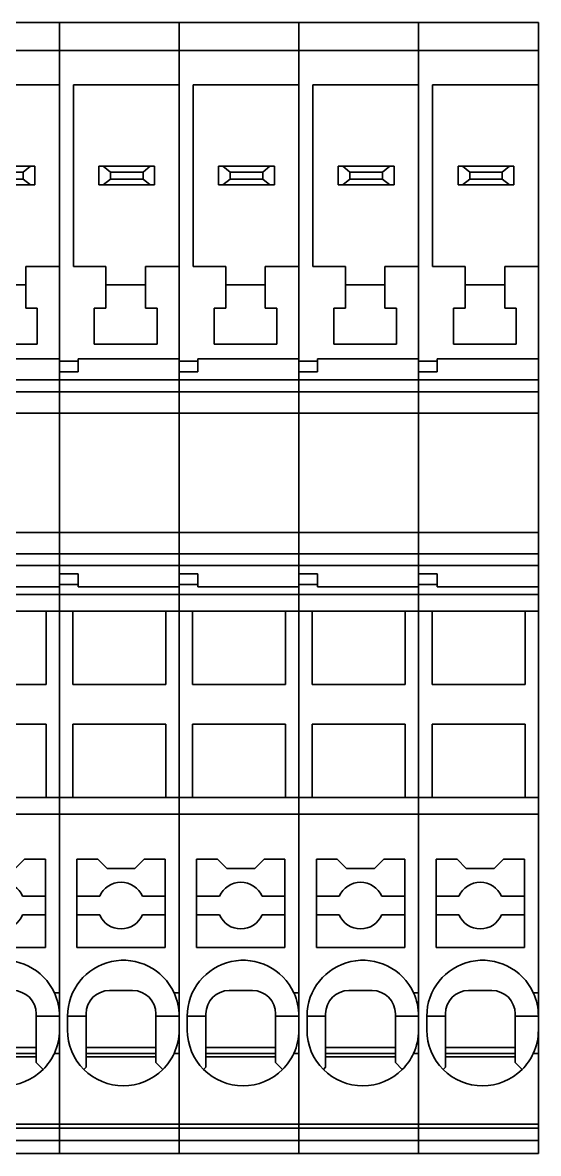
# Model space of a CAD drawing. Header units: millimetres. Extents: x 7 to 587, y 2 to 418.
# Drawn here: x 145.97 to 168.15, y 221 to 269.6 of the extents above; entities that cross this region are included whole.
import ezdxf

# ---------------------------------------------------------------- set-up
doc = ezdxf.new("R2010")
doc.units = ezdxf.units.MM
doc.layers.add('GR1_01', color=7, linetype='Continuous')

# ---------------------------------------------------------------- blocks, each defined once
blk = doc.blocks.new('BLKF096')
at = {"layer": 'GR1_01', "color": 3, "linetype": 'Continuous', "lineweight": 35}
for p, q in [((142.4, 268.4), (142.4, 269.6)), ((147.55, 269.6), (142.4, 269.6)), ((147.55, 269.6), (147.55, 268.4)), ((147.55, 268.4), (142.4, 268.4)), ((142.4, 255.049), (142.4, 268.4)), ((147.55, 268.4), (147.55, 266.925)), ((143, 266.925), (147.55, 266.925)), ((143, 259.125), (143, 266.925)), ((147.55, 259.125), (147.55, 266.925)), ((144.284, 263.425), (144.095, 263.425)), ((144.095, 263.425), (144.095, 262.625)), ((144.595, 263.175), (144.284, 263.425)), ((146.306, 263.425), (144.284, 263.425)), ((146.306, 263.425), (145.995, 263.175)), ((146.495, 263.425), (146.306, 263.425)), ((146.495, 262.625), (146.495, 263.425)), ((145.995, 263.175), (144.595, 263.175)), ((144.595, 263.175), (144.595, 262.875)), ((145.995, 262.875), (145.995, 263.175)), ((144.095, 262.625), (144.284, 262.625)), ((144.284, 262.625), (144.595, 262.875)), ((144.284, 262.625), (146.306, 262.625)), ((144.595, 262.875), (145.995, 262.875)), ((145.995, 262.875), (146.306, 262.625)), ((146.306, 262.625), (146.495, 262.625)), ((144.4, 259.125), (143, 259.125)), ((144.4, 258.325), (144.4, 259.125)), ((146.1, 259.125), (146.1, 258.325)), ((147.55, 259.125), (146.1, 259.125)), ((147.55, 259.125), (147.55, 255.15)), ((144.4, 257.325), (144.4, 258.325)), ((144.4, 258.325), (146.1, 258.325)), ((146.1, 258.325), (146.1, 257.325)), ((143.9, 257.325), (144.4, 257.325)), ((143.9, 255.775), (143.9, 257.325)), ((146.1, 257.325), (146.6, 257.325)), ((146.6, 257.325), (146.6, 255.775)), ((146.6, 255.775), (143.9, 255.775)), ((143.2, 255.049), (142.4, 255.049)), ((142.4, 254.593), (142.4, 255.049)), ((147.55, 255.15), (143.2, 255.15)), ((143.2, 255.049), (143.2, 255.15)), ((143.2, 255.049), (143.2, 254.593)), ((147.55, 255.15), (147.55, 254.24)), ((143.2, 254.593), (142.4, 254.593)), ((142.4, 254.24), (142.4, 254.593)), ((142.4, 253.728), (142.4, 254.24)), ((142.4, 254.24), (147.55, 254.24)), ((147.55, 253.728), (147.55, 254.24)), ((147.55, 253.728), (142.4, 253.728)), ((142.4, 253.728), (142.4, 252.816)), ((147.55, 253.728), (147.55, 252.816)), ((142.4, 252.816), (147.55, 252.816)), ((142.4, 247.684), (142.4, 252.816)), ((147.55, 252.816), (147.55, 247.684)), ((142.4, 247.684), (147.55, 247.684)), ((142.4, 247.684), (142.4, 246.772)), ((147.55, 246.772), (147.55, 247.684)), ((147.55, 246.772), (142.4, 246.772)), ((142.4, 246.772), (142.4, 246.26)), ((147.55, 246.772), (147.55, 246.26)), ((142.4, 246.26), (147.55, 246.26)), ((142.4, 245.907), (142.4, 246.26)), ((147.55, 245.35), (147.55, 246.26)), ((143.2, 245.907), (142.4, 245.907)), ((142.4, 245.451), (142.4, 245.907)), ((143.2, 245.451), (142.4, 245.451)), ((142.4, 245.018), (142.4, 245.451)), ((143.2, 245.907), (143.2, 245.451)), ((143.2, 245.451), (143.2, 245.35)), ((142.4, 245.018), (147.55, 245.018)), ((142.4, 245.018), (142.4, 244.3)), ((147.55, 245.35), (143.2, 245.35)), ((147.55, 245.018), (147.55, 245.35)), ((147.55, 244.3), (147.55, 245.018)), ((142.4, 244.3), (142.4, 236.3)), ((142.4, 244.3), (142.975, 244.3)), ((142.975, 241.15), (142.975, 244.3)), ((142.975, 244.3), (146.975, 244.3)), ((146.975, 244.3), (146.975, 241.15)), ((146.975, 244.3), (147.55, 244.3)), ((147.55, 236.3), (147.55, 244.3)), ((146.975, 241.15), (142.975, 241.15)), ((142.975, 239.45), (146.975, 239.45)), ((142.975, 236.3), (142.975, 239.45)), ((146.975, 239.45), (146.975, 236.3)), ((142.4, 236.3), (142.4, 235.582)), ((142.975, 236.3), (142.4, 236.3)), ((146.975, 236.3), (142.975, 236.3)), ((147.55, 236.3), (146.975, 236.3)), ((147.55, 235.582), (147.55, 236.3)), ((147.55, 235.582), (142.4, 235.582)), ((142.4, 235.582), (142.4, 222.256)), ((147.55, 235.582), (147.55, 227.9)), ((143.15, 233.65), (144.05, 233.65)), ((143.15, 232.05), (143.15, 233.65)), ((144.05, 233.65), (144.45, 233.25)), ((145.65, 233.25), (146.05, 233.65)), ((146.05, 233.65), (146.95, 233.65)), ((146.95, 233.65), (146.95, 232.05)), ((144.45, 233.25), (145.65, 233.25)), ((143.15, 231.25), (143.15, 232.05)), ((143.15, 232.05), (144.133, 232.05)), ((145.967, 232.05), (146.95, 232.05)), ((146.95, 232.05), (146.95, 231.25)), ((143.15, 229.85), (143.15, 231.25)), ((144.133, 231.25), (143.15, 231.25)), ((146.95, 231.25), (145.967, 231.25)), ((146.95, 231.25), (146.95, 229.85)), ((146.95, 229.85), (143.15, 229.85)), ((147.55, 227.9), (147.332, 227.9)), ((147.55, 227.9), (147.55, 226.9)), ((143.55, 227), (143.55, 226.9)), ((146.55, 227), (146.55, 226.9)), ((142.75, 226.9), (142.75, 226.3)), ((143.55, 226.9), (142.75, 226.9)), ((143.55, 225.55), (143.55, 226.9)), ((146.55, 226.9), (147.55, 226.9)), ((146.55, 225.55), (146.55, 226.9)), ((147.55, 226.9), (147.55, 226.3)), ((147.55, 225.3), (147.55, 226.3)), ((143.55, 225.3), (143.55, 225.55)), ((143.55, 225.55), (146.55, 225.55)), ((146.55, 225.3), (146.55, 225.55)), ((143.55, 225.15), (143.55, 225.3)), ((143.55, 225.3), (146.55, 225.3)), ((143.55, 225.15), (146.55, 225.15)), ((143.55, 224.7), (143.55, 225.15)), ((146.55, 225.15), (146.55, 225.3)), ((146.55, 224.9), (146.55, 225.15)), ((147.332, 225.3), (147.55, 225.3)), ((147.55, 222.256), (147.55, 225.3)), ((143.453, 224.603), (143.55, 224.7)), ((146.55, 224.9), (146.847, 224.603)), ((147.55, 222.256), (142.4, 222.256)), ((142.4, 222.256), (142.4, 222.087)), ((147.55, 222.256), (147.55, 222.087)), ((147.55, 222.087), (142.4, 222.087)), ((142.4, 222.087), (142.4, 221.548)), ((147.55, 222.087), (147.55, 221.548)), ((147.55, 221.548), (142.4, 221.548)), ((142.4, 221.548), (142.4, 221)), ((147.55, 221), (147.55, 221.548)), ((147.55, 221), (142.4, 221))]:
    blk.add_line(p, q, dxfattribs=at)
for centre, radius, start, end in [((145.05, 231.65), 1, 23.5782, 156.4218), ((145.05, 231.65), 1, 203.5782, 336.4218), ((145.15, 226.9), 2.4, 24.6243, 180), ((144.55, 227), 1, 90, 180), ((145.55, 227), 1, 0, 90), ((145.15, 226.9), 2.4, 0, 24.6243), ((145.15, 226.3), 2.4, 180, 225), ((145.15, 226.3), 2.4, 335.3757, 0), ((145.15, 226.3), 2.4, 315, 335.3757), ((145.15, 226.3), 2.4, 225, 315)]:
    blk.add_arc(centre, radius, start, end, dxfattribs=at)
blk.add_open_spline([(144.55, 228), (144.589, 228), (144.664, 228), (144.779, 228), (144.899, 228), (145.029, 228), (145.163, 228), (145.297, 228), (145.426, 228), (145.509, 228), (145.55, 228)], degree=3, knots=[0, 0, 0, 0, 0.118021, 0.223255, 0.346586, 0.477449, 0.613456, 0.74891, 0.878338, 1, 1, 1, 1], dxfattribs=at)
blk = doc.blocks.new('BLKF097')
at = {"layer": 'GR1_01', "color": 3, "linetype": 'Continuous', "lineweight": 35}
for p, q in [((147.55, 268.4), (147.55, 269.6)), ((152.7, 269.6), (147.55, 269.6)), ((152.7, 269.6), (152.7, 268.4)), ((152.7, 268.4), (147.55, 268.4)), ((147.55, 255.049), (147.55, 268.4)), ((152.7, 268.4), (152.7, 266.925)), ((148.15, 266.925), (152.7, 266.925)), ((148.15, 259.125), (148.15, 266.925)), ((152.7, 259.125), (152.7, 266.925)), ((149.434, 263.425), (149.245, 263.425)), ((149.245, 263.425), (149.245, 262.625)), ((149.745, 263.175), (149.434, 263.425)), ((151.456, 263.425), (149.434, 263.425)), ((151.456, 263.425), (151.145, 263.175)), ((151.645, 263.425), (151.456, 263.425)), ((151.645, 262.625), (151.645, 263.425)), ((151.145, 263.175), (149.745, 263.175)), ((149.745, 263.175), (149.745, 262.875)), ((151.145, 262.875), (151.145, 263.175)), ((149.245, 262.625), (149.434, 262.625)), ((149.434, 262.625), (149.745, 262.875)), ((149.434, 262.625), (151.456, 262.625)), ((149.745, 262.875), (151.145, 262.875)), ((151.145, 262.875), (151.456, 262.625)), ((151.456, 262.625), (151.645, 262.625)), ((149.55, 259.125), (148.15, 259.125)), ((149.55, 258.325), (149.55, 259.125)), ((151.25, 259.125), (151.25, 258.325)), ((152.7, 259.125), (151.25, 259.125)), ((152.7, 259.125), (152.7, 255.15)), ((149.55, 257.325), (149.55, 258.325)), ((149.55, 258.325), (151.25, 258.325)), ((151.25, 258.325), (151.25, 257.325)), ((149.05, 257.325), (149.55, 257.325)), ((149.05, 255.775), (149.05, 257.325)), ((151.25, 257.325), (151.75, 257.325)), ((151.75, 257.325), (151.75, 255.775)), ((151.75, 255.775), (149.05, 255.775)), ((148.35, 255.049), (147.55, 255.049)), ((147.55, 254.593), (147.55, 255.049)), ((152.7, 255.15), (148.35, 255.15)), ((148.35, 255.049), (148.35, 255.15)), ((148.35, 255.049), (148.35, 254.593)), ((152.7, 255.15), (152.7, 254.24)), ((148.35, 254.593), (147.55, 254.593)), ((147.55, 254.24), (147.55, 254.593)), ((147.55, 253.728), (147.55, 254.24)), ((147.55, 254.24), (152.7, 254.24)), ((152.7, 253.728), (152.7, 254.24)), ((152.7, 253.728), (147.55, 253.728)), ((147.55, 253.728), (147.55, 252.816)), ((152.7, 253.728), (152.7, 252.816)), ((147.55, 252.816), (152.7, 252.816)), ((147.55, 247.684), (147.55, 252.816)), ((152.7, 252.816), (152.7, 247.684)), ((147.55, 247.684), (152.7, 247.684)), ((147.55, 247.684), (147.55, 246.772)), ((152.7, 246.772), (152.7, 247.684)), ((152.7, 246.772), (147.55, 246.772)), ((147.55, 246.772), (147.55, 246.26)), ((152.7, 246.772), (152.7, 246.26)), ((147.55, 246.26), (152.7, 246.26)), ((147.55, 245.907), (147.55, 246.26)), ((152.7, 245.35), (152.7, 246.26)), ((148.35, 245.907), (147.55, 245.907)), ((147.55, 245.451), (147.55, 245.907)), ((148.35, 245.451), (147.55, 245.451)), ((147.55, 245.018), (147.55, 245.451)), ((148.35, 245.907), (148.35, 245.451)), ((148.35, 245.451), (148.35, 245.35)), ((147.55, 245.018), (152.7, 245.018)), ((147.55, 245.018), (147.55, 244.3)), ((152.7, 245.35), (148.35, 245.35)), ((152.7, 245.018), (152.7, 245.35)), ((152.7, 244.3), (152.7, 245.018)), ((147.55, 244.3), (147.55, 236.3)), ((147.55, 244.3), (148.125, 244.3)), ((148.125, 241.15), (148.125, 244.3)), ((148.125, 244.3), (152.125, 244.3)), ((152.125, 244.3), (152.125, 241.15)), ((152.125, 244.3), (152.7, 244.3)), ((152.7, 236.3), (152.7, 244.3)), ((152.125, 241.15), (148.125, 241.15)), ((148.125, 239.45), (152.125, 239.45)), ((148.125, 236.3), (148.125, 239.45)), ((152.125, 239.45), (152.125, 236.3)), ((147.55, 236.3), (147.55, 235.582)), ((148.125, 236.3), (147.55, 236.3)), ((152.125, 236.3), (148.125, 236.3)), ((152.7, 236.3), (152.125, 236.3)), ((152.7, 235.582), (152.7, 236.3)), ((152.7, 235.582), (147.55, 235.582)), ((147.55, 235.582), (147.55, 222.256)), ((152.7, 235.582), (152.7, 227.9)), ((148.3, 233.65), (149.2, 233.65)), ((148.3, 232.05), (148.3, 233.65)), ((149.2, 233.65), (149.6, 233.25)), ((150.8, 233.25), (151.2, 233.65)), ((151.2, 233.65), (152.1, 233.65)), ((152.1, 233.65), (152.1, 232.05)), ((149.6, 233.25), (150.8, 233.25)), ((148.3, 231.25), (148.3, 232.05)), ((148.3, 232.05), (149.283, 232.05)), ((151.117, 232.05), (152.1, 232.05)), ((152.1, 232.05), (152.1, 231.25)), ((148.3, 229.85), (148.3, 231.25)), ((149.283, 231.25), (148.3, 231.25)), ((152.1, 231.25), (151.117, 231.25)), ((152.1, 231.25), (152.1, 229.85)), ((152.1, 229.85), (148.3, 229.85)), ((152.7, 227.9), (152.482, 227.9)), ((152.7, 227.9), (152.7, 226.9)), ((148.7, 227), (148.7, 226.9)), ((151.7, 227), (151.7, 226.9)), ((147.9, 226.9), (147.9, 226.3)), ((148.7, 226.9), (147.9, 226.9)), ((148.7, 225.55), (148.7, 226.9)), ((151.7, 226.9), (152.7, 226.9)), ((151.7, 225.55), (151.7, 226.9)), ((152.7, 226.9), (152.7, 226.3)), ((152.7, 225.3), (152.7, 226.3)), ((148.7, 225.3), (148.7, 225.55)), ((148.7, 225.55), (151.7, 225.55)), ((151.7, 225.3), (151.7, 225.55)), ((148.7, 225.15), (148.7, 225.3)), ((148.7, 225.3), (151.7, 225.3)), ((148.7, 225.15), (151.7, 225.15)), ((148.7, 224.7), (148.7, 225.15)), ((151.7, 225.15), (151.7, 225.3)), ((151.7, 224.9), (151.7, 225.15)), ((152.482, 225.3), (152.7, 225.3)), ((152.7, 222.256), (152.7, 225.3)), ((148.603, 224.603), (148.7, 224.7)), ((151.7, 224.9), (151.997, 224.603)), ((152.7, 222.256), (147.55, 222.256)), ((147.55, 222.256), (147.55, 222.087)), ((152.7, 222.256), (152.7, 222.087)), ((152.7, 222.087), (147.55, 222.087)), ((147.55, 222.087), (147.55, 221.548)), ((152.7, 222.087), (152.7, 221.548)), ((152.7, 221.548), (147.55, 221.548)), ((147.55, 221.548), (147.55, 221)), ((152.7, 221), (152.7, 221.548)), ((152.7, 221), (147.55, 221))]:
    blk.add_line(p, q, dxfattribs=at)
for centre, radius, start, end in [((150.2, 231.65), 1, 23.5782, 156.4218), ((150.2, 231.65), 1, 203.5782, 336.4218), ((150.3, 226.9), 2.4, 24.6243, 180), ((149.7, 227), 1, 90, 180), ((150.7, 227), 1, 0, 90), ((150.3, 226.9), 2.4, 0, 24.6243), ((150.3, 226.3), 2.4, 180, 225), ((150.3, 226.3), 2.4, 335.3757, 0), ((150.3, 226.3), 2.4, 315, 335.3757), ((150.3, 226.3), 2.4, 225, 315)]:
    blk.add_arc(centre, radius, start, end, dxfattribs=at)
blk.add_open_spline([(149.7, 228), (149.739, 228), (149.814, 228), (149.929, 228), (150.049, 228), (150.179, 228), (150.313, 228), (150.447, 228), (150.576, 228), (150.659, 228), (150.7, 228)], degree=3, knots=[0, 0, 0, 0, 0.118021, 0.223255, 0.346586, 0.477449, 0.613456, 0.74891, 0.878338, 1, 1, 1, 1], dxfattribs=at)
blk = doc.blocks.new('BLKF098')
at = {"layer": 'GR1_01', "color": 3, "linetype": 'Continuous', "lineweight": 35}
for p, q in [((152.7, 268.4), (152.7, 269.6)), ((157.85, 269.6), (152.7, 269.6)), ((157.85, 269.6), (157.85, 268.4)), ((157.85, 268.4), (152.7, 268.4)), ((152.7, 255.049), (152.7, 268.4)), ((157.85, 268.4), (157.85, 266.925)), ((153.3, 266.925), (157.85, 266.925)), ((153.3, 259.125), (153.3, 266.925)), ((157.85, 259.125), (157.85, 266.925)), ((154.584, 263.425), (154.395, 263.425)), ((154.395, 263.425), (154.395, 262.625)), ((154.895, 263.175), (154.584, 263.425)), ((156.606, 263.425), (154.584, 263.425)), ((156.606, 263.425), (156.295, 263.175)), ((156.795, 263.425), (156.606, 263.425)), ((156.795, 262.625), (156.795, 263.425)), ((156.295, 263.175), (154.895, 263.175)), ((154.895, 263.175), (154.895, 262.875)), ((156.295, 262.875), (156.295, 263.175)), ((154.395, 262.625), (154.584, 262.625)), ((154.584, 262.625), (154.895, 262.875)), ((154.584, 262.625), (156.606, 262.625)), ((154.895, 262.875), (156.295, 262.875)), ((156.295, 262.875), (156.606, 262.625)), ((156.606, 262.625), (156.795, 262.625)), ((154.7, 259.125), (153.3, 259.125)), ((154.7, 258.325), (154.7, 259.125)), ((156.4, 259.125), (156.4, 258.325)), ((157.85, 259.125), (156.4, 259.125)), ((157.85, 259.125), (157.85, 255.15)), ((154.7, 257.325), (154.7, 258.325)), ((154.7, 258.325), (156.4, 258.325)), ((156.4, 258.325), (156.4, 257.325)), ((154.2, 257.325), (154.7, 257.325)), ((154.2, 255.775), (154.2, 257.325)), ((156.4, 257.325), (156.9, 257.325)), ((156.9, 257.325), (156.9, 255.775)), ((156.9, 255.775), (154.2, 255.775)), ((153.5, 255.049), (152.7, 255.049)), ((152.7, 254.593), (152.7, 255.049)), ((157.85, 255.15), (153.5, 255.15)), ((153.5, 255.049), (153.5, 255.15)), ((153.5, 255.049), (153.5, 254.593)), ((157.85, 255.15), (157.85, 254.24)), ((153.5, 254.593), (152.7, 254.593)), ((152.7, 254.24), (152.7, 254.593)), ((152.7, 253.728), (152.7, 254.24)), ((152.7, 254.24), (157.85, 254.24)), ((157.85, 253.728), (157.85, 254.24)), ((157.85, 253.728), (152.7, 253.728)), ((152.7, 253.728), (152.7, 252.816)), ((157.85, 253.728), (157.85, 252.816)), ((152.7, 252.816), (157.85, 252.816)), ((152.7, 247.684), (152.7, 252.816)), ((157.85, 252.816), (157.85, 247.684)), ((152.7, 247.684), (157.85, 247.684)), ((152.7, 247.684), (152.7, 246.772)), ((157.85, 246.772), (157.85, 247.684)), ((157.85, 246.772), (152.7, 246.772)), ((152.7, 246.772), (152.7, 246.26)), ((157.85, 246.772), (157.85, 246.26)), ((152.7, 246.26), (157.85, 246.26)), ((152.7, 245.907), (152.7, 246.26)), ((157.85, 245.35), (157.85, 246.26)), ((153.5, 245.907), (152.7, 245.907)), ((152.7, 245.451), (152.7, 245.907)), ((153.5, 245.451), (152.7, 245.451)), ((152.7, 245.018), (152.7, 245.451)), ((153.5, 245.907), (153.5, 245.451)), ((153.5, 245.451), (153.5, 245.35)), ((152.7, 245.018), (157.85, 245.018)), ((152.7, 245.018), (152.7, 244.3)), ((157.85, 245.35), (153.5, 245.35)), ((157.85, 245.018), (157.85, 245.35)), ((157.85, 244.3), (157.85, 245.018)), ((152.7, 244.3), (152.7, 236.3)), ((152.7, 244.3), (153.275, 244.3)), ((153.275, 241.15), (153.275, 244.3)), ((153.275, 244.3), (157.275, 244.3)), ((157.275, 244.3), (157.275, 241.15)), ((157.275, 244.3), (157.85, 244.3)), ((157.85, 236.3), (157.85, 244.3)), ((157.275, 241.15), (153.275, 241.15)), ((153.275, 239.45), (157.275, 239.45)), ((153.275, 236.3), (153.275, 239.45)), ((157.275, 239.45), (157.275, 236.3)), ((152.7, 236.3), (152.7, 235.582)), ((153.275, 236.3), (152.7, 236.3)), ((157.275, 236.3), (153.275, 236.3)), ((157.85, 236.3), (157.275, 236.3)), ((157.85, 235.582), (157.85, 236.3)), ((157.85, 235.582), (152.7, 235.582)), ((152.7, 235.582), (152.7, 222.256)), ((157.85, 235.582), (157.85, 227.9)), ((153.45, 233.65), (154.35, 233.65)), ((153.45, 232.05), (153.45, 233.65)), ((154.35, 233.65), (154.75, 233.25)), ((155.95, 233.25), (156.35, 233.65)), ((156.35, 233.65), (157.25, 233.65)), ((157.25, 233.65), (157.25, 232.05)), ((154.75, 233.25), (155.95, 233.25)), ((153.45, 231.25), (153.45, 232.05)), ((153.45, 232.05), (154.433, 232.05)), ((156.267, 232.05), (157.25, 232.05)), ((157.25, 232.05), (157.25, 231.25)), ((153.45, 229.85), (153.45, 231.25)), ((154.433, 231.25), (153.45, 231.25)), ((157.25, 231.25), (156.267, 231.25)), ((157.25, 231.25), (157.25, 229.85)), ((157.25, 229.85), (153.45, 229.85)), ((157.85, 227.9), (157.632, 227.9)), ((157.85, 227.9), (157.85, 226.9)), ((153.85, 227), (153.85, 226.9)), ((156.85, 227), (156.85, 226.9)), ((153.05, 226.9), (153.05, 226.3)), ((153.85, 226.9), (153.05, 226.9)), ((153.85, 225.55), (153.85, 226.9)), ((156.85, 226.9), (157.85, 226.9)), ((156.85, 225.55), (156.85, 226.9)), ((157.85, 226.9), (157.85, 226.3)), ((157.85, 225.3), (157.85, 226.3)), ((153.85, 225.3), (153.85, 225.55)), ((153.85, 225.55), (156.85, 225.55)), ((156.85, 225.3), (156.85, 225.55)), ((153.85, 225.15), (153.85, 225.3)), ((153.85, 225.3), (156.85, 225.3)), ((153.85, 225.15), (156.85, 225.15)), ((153.85, 224.7), (153.85, 225.15)), ((156.85, 225.15), (156.85, 225.3)), ((156.85, 224.9), (156.85, 225.15)), ((157.632, 225.3), (157.85, 225.3)), ((157.85, 222.256), (157.85, 225.3)), ((153.753, 224.603), (153.85, 224.7)), ((156.85, 224.9), (157.147, 224.603)), ((157.85, 222.256), (152.7, 222.256)), ((152.7, 222.256), (152.7, 222.087)), ((157.85, 222.256), (157.85, 222.087)), ((157.85, 222.087), (152.7, 222.087)), ((152.7, 222.087), (152.7, 221.548)), ((157.85, 222.087), (157.85, 221.548)), ((157.85, 221.548), (152.7, 221.548)), ((152.7, 221.548), (152.7, 221)), ((157.85, 221), (157.85, 221.548)), ((157.85, 221), (152.7, 221))]:
    blk.add_line(p, q, dxfattribs=at)
for centre, radius, start, end in [((155.35, 231.65), 1, 23.5782, 156.4218), ((155.35, 231.65), 1, 203.5782, 336.4218), ((155.45, 226.9), 2.4, 24.6243, 180), ((154.85, 227), 1, 90, 180), ((155.85, 227), 1, 0, 90), ((155.45, 226.9), 2.4, 0, 24.6243), ((155.45, 226.3), 2.4, 180, 225), ((155.45, 226.3), 2.4, 335.3757, 0), ((155.45, 226.3), 2.4, 315, 335.3757), ((155.45, 226.3), 2.4, 225, 315)]:
    blk.add_arc(centre, radius, start, end, dxfattribs=at)
blk.add_open_spline([(154.85, 228), (154.889, 228), (154.964, 228), (155.079, 228), (155.199, 228), (155.329, 228), (155.463, 228), (155.597, 228), (155.726, 228), (155.809, 228), (155.85, 228)], degree=3, knots=[0, 0, 0, 0, 0.118021, 0.223255, 0.346586, 0.477449, 0.613456, 0.74891, 0.878338, 1, 1, 1, 1], dxfattribs=at)
blk = doc.blocks.new('BLKF099')
at = {"layer": 'GR1_01', "color": 3, "linetype": 'Continuous', "lineweight": 35}
for p, q in [((157.85, 268.4), (157.85, 269.6)), ((163, 269.6), (157.85, 269.6)), ((163, 269.6), (163, 268.4)), ((163, 268.4), (157.85, 268.4)), ((157.85, 255.049), (157.85, 268.4)), ((163, 268.4), (163, 266.925)), ((158.45, 266.925), (163, 266.925)), ((158.45, 259.125), (158.45, 266.925)), ((163, 259.125), (163, 266.925)), ((159.734, 263.425), (159.545, 263.425)), ((159.545, 263.425), (159.545, 262.625)), ((160.045, 263.175), (159.734, 263.425)), ((161.756, 263.425), (159.734, 263.425)), ((161.756, 263.425), (161.445, 263.175)), ((161.945, 263.425), (161.756, 263.425)), ((161.945, 262.625), (161.945, 263.425)), ((161.445, 263.175), (160.045, 263.175)), ((160.045, 263.175), (160.045, 262.875)), ((161.445, 262.875), (161.445, 263.175)), ((159.545, 262.625), (159.734, 262.625)), ((159.734, 262.625), (160.045, 262.875)), ((159.734, 262.625), (161.756, 262.625)), ((160.045, 262.875), (161.445, 262.875)), ((161.445, 262.875), (161.756, 262.625)), ((161.756, 262.625), (161.945, 262.625)), ((159.85, 259.125), (158.45, 259.125)), ((159.85, 258.325), (159.85, 259.125)), ((161.55, 259.125), (161.55, 258.325)), ((163, 259.125), (161.55, 259.125)), ((163, 259.125), (163, 255.15)), ((159.85, 257.325), (159.85, 258.325)), ((159.85, 258.325), (161.55, 258.325)), ((161.55, 258.325), (161.55, 257.325)), ((159.35, 257.325), (159.85, 257.325)), ((159.35, 255.775), (159.35, 257.325)), ((161.55, 257.325), (162.05, 257.325)), ((162.05, 257.325), (162.05, 255.775)), ((162.05, 255.775), (159.35, 255.775)), ((158.65, 255.049), (157.85, 255.049)), ((157.85, 254.593), (157.85, 255.049)), ((163, 255.15), (158.65, 255.15)), ((158.65, 255.049), (158.65, 255.15)), ((158.65, 255.049), (158.65, 254.593)), ((163, 255.15), (163, 254.24)), ((158.65, 254.593), (157.85, 254.593)), ((157.85, 254.24), (157.85, 254.593)), ((157.85, 253.728), (157.85, 254.24)), ((157.85, 254.24), (163, 254.24)), ((163, 253.728), (163, 254.24)), ((163, 253.728), (157.85, 253.728)), ((157.85, 253.728), (157.85, 252.816)), ((163, 253.728), (163, 252.816)), ((157.85, 252.816), (163, 252.816)), ((157.85, 247.684), (157.85, 252.816)), ((163, 252.816), (163, 247.684)), ((157.85, 247.684), (163, 247.684)), ((157.85, 247.684), (157.85, 246.772)), ((163, 246.772), (163, 247.684)), ((163, 246.772), (157.85, 246.772)), ((157.85, 246.772), (157.85, 246.26)), ((163, 246.772), (163, 246.26)), ((157.85, 246.26), (163, 246.26)), ((157.85, 245.907), (157.85, 246.26)), ((163, 245.35), (163, 246.26)), ((158.65, 245.907), (157.85, 245.907)), ((157.85, 245.451), (157.85, 245.907)), ((158.65, 245.451), (157.85, 245.451)), ((157.85, 245.018), (157.85, 245.451)), ((158.65, 245.907), (158.65, 245.451)), ((158.65, 245.451), (158.65, 245.35)), ((157.85, 245.018), (163, 245.018)), ((157.85, 245.018), (157.85, 244.3)), ((163, 245.35), (158.65, 245.35)), ((163, 245.018), (163, 245.35)), ((163, 244.3), (163, 245.018)), ((157.85, 244.3), (157.85, 236.3)), ((157.85, 244.3), (158.425, 244.3)), ((158.425, 241.15), (158.425, 244.3)), ((158.425, 244.3), (162.425, 244.3)), ((162.425, 244.3), (162.425, 241.15)), ((162.425, 244.3), (163, 244.3)), ((163, 236.3), (163, 244.3)), ((162.425, 241.15), (158.425, 241.15)), ((158.425, 239.45), (162.425, 239.45)), ((158.425, 236.3), (158.425, 239.45)), ((162.425, 239.45), (162.425, 236.3)), ((157.85, 236.3), (157.85, 235.582)), ((158.425, 236.3), (157.85, 236.3)), ((162.425, 236.3), (158.425, 236.3)), ((163, 236.3), (162.425, 236.3)), ((163, 235.582), (163, 236.3)), ((163, 235.582), (157.85, 235.582)), ((157.85, 235.582), (157.85, 222.256)), ((163, 235.582), (163, 227.9)), ((158.6, 233.65), (159.5, 233.65)), ((158.6, 232.05), (158.6, 233.65)), ((159.5, 233.65), (159.9, 233.25)), ((161.1, 233.25), (161.5, 233.65)), ((161.5, 233.65), (162.4, 233.65)), ((162.4, 233.65), (162.4, 232.05)), ((159.9, 233.25), (161.1, 233.25)), ((158.6, 231.25), (158.6, 232.05)), ((158.6, 232.05), (159.583, 232.05)), ((161.417, 232.05), (162.4, 232.05)), ((162.4, 232.05), (162.4, 231.25)), ((158.6, 229.85), (158.6, 231.25)), ((159.583, 231.25), (158.6, 231.25)), ((162.4, 231.25), (161.417, 231.25)), ((162.4, 231.25), (162.4, 229.85)), ((162.4, 229.85), (158.6, 229.85)), ((163, 227.9), (162.782, 227.9)), ((163, 227.9), (163, 226.9)), ((159, 227), (159, 226.9)), ((162, 227), (162, 226.9)), ((158.2, 226.9), (158.2, 226.3)), ((159, 226.9), (158.2, 226.9)), ((159, 225.55), (159, 226.9)), ((162, 226.9), (163, 226.9)), ((162, 225.55), (162, 226.9)), ((163, 226.9), (163, 226.3)), ((163, 225.3), (163, 226.3)), ((159, 225.3), (159, 225.55)), ((159, 225.55), (162, 225.55)), ((162, 225.3), (162, 225.55)), ((159, 225.15), (159, 225.3)), ((159, 225.3), (162, 225.3)), ((159, 225.15), (162, 225.15)), ((159, 224.7), (159, 225.15)), ((162, 225.15), (162, 225.3)), ((162, 224.9), (162, 225.15)), ((162.782, 225.3), (163, 225.3)), ((163, 222.256), (163, 225.3)), ((158.903, 224.603), (159, 224.7)), ((162, 224.9), (162.297, 224.603)), ((163, 222.256), (157.85, 222.256)), ((157.85, 222.256), (157.85, 222.087)), ((163, 222.256), (163, 222.087)), ((163, 222.087), (157.85, 222.087)), ((157.85, 222.087), (157.85, 221.548)), ((163, 222.087), (163, 221.548)), ((163, 221.548), (157.85, 221.548)), ((157.85, 221.548), (157.85, 221)), ((163, 221), (163, 221.548)), ((163, 221), (157.85, 221))]:
    blk.add_line(p, q, dxfattribs=at)
for centre, radius, start, end in [((160.5, 231.65), 1, 23.5782, 156.4218), ((160.5, 231.65), 1, 203.5782, 336.4218), ((160.6, 226.9), 2.4, 24.6243, 180), ((160, 227), 1, 90, 180), ((161, 227), 1, 0, 90), ((160.6, 226.9), 2.4, 0, 24.6243), ((160.6, 226.3), 2.4, 180, 225), ((160.6, 226.3), 2.4, 335.3757, 0), ((160.6, 226.3), 2.4, 315, 335.3757), ((160.6, 226.3), 2.4, 225, 315)]:
    blk.add_arc(centre, radius, start, end, dxfattribs=at)
blk.add_open_spline([(160, 228), (160.039, 228), (160.114, 228), (160.229, 228), (160.349, 228), (160.479, 228), (160.613, 228), (160.747, 228), (160.876, 228), (160.959, 228), (161, 228)], degree=3, knots=[0, 0, 0, 0, 0.118021, 0.223255, 0.346586, 0.477449, 0.613456, 0.74891, 0.878338, 1, 1, 1, 1], dxfattribs=at)
blk = doc.blocks.new('BLKF100')
at = {"layer": 'GR1_01', "color": 3, "linetype": 'Continuous', "lineweight": 35}
for p, q in [((163, 268.4), (163, 269.6)), ((168.15, 269.6), (163, 269.6)), ((168.15, 269.6), (168.15, 268.4)), ((168.15, 268.4), (163, 268.4)), ((163, 255.049), (163, 268.4)), ((168.15, 268.4), (168.15, 266.925)), ((163.6, 266.925), (168.15, 266.925)), ((163.6, 259.125), (163.6, 266.925)), ((168.15, 259.125), (168.15, 266.925)), ((164.884, 263.425), (164.695, 263.425)), ((164.695, 263.425), (164.695, 262.625)), ((165.195, 263.175), (164.884, 263.425)), ((166.906, 263.425), (164.884, 263.425)), ((166.906, 263.425), (166.595, 263.175)), ((167.095, 263.425), (166.906, 263.425)), ((167.095, 262.625), (167.095, 263.425)), ((166.595, 263.175), (165.195, 263.175)), ((165.195, 263.175), (165.195, 262.875)), ((166.595, 262.875), (166.595, 263.175)), ((164.695, 262.625), (164.884, 262.625)), ((164.884, 262.625), (165.195, 262.875)), ((164.884, 262.625), (166.906, 262.625)), ((165.195, 262.875), (166.595, 262.875)), ((166.595, 262.875), (166.906, 262.625)), ((166.906, 262.625), (167.095, 262.625)), ((165, 259.125), (163.6, 259.125)), ((165, 258.325), (165, 259.125)), ((166.7, 259.125), (166.7, 258.325)), ((168.15, 259.125), (166.7, 259.125)), ((168.15, 259.125), (168.15, 255.15)), ((165, 257.325), (165, 258.325)), ((165, 258.325), (166.7, 258.325)), ((166.7, 258.325), (166.7, 257.325)), ((164.5, 257.325), (165, 257.325)), ((164.5, 255.775), (164.5, 257.325)), ((166.7, 257.325), (167.2, 257.325)), ((167.2, 257.325), (167.2, 255.775)), ((167.2, 255.775), (164.5, 255.775)), ((163.8, 255.049), (163, 255.049)), ((163, 254.593), (163, 255.049)), ((168.15, 255.15), (163.8, 255.15)), ((163.8, 255.049), (163.8, 255.15)), ((163.8, 255.049), (163.8, 254.593)), ((168.15, 255.15), (168.15, 254.24)), ((163.8, 254.593), (163, 254.593)), ((163, 254.24), (163, 254.593)), ((163, 253.728), (163, 254.24)), ((163, 254.24), (168.15, 254.24)), ((168.15, 253.728), (168.15, 254.24)), ((168.15, 253.728), (163, 253.728)), ((163, 253.728), (163, 252.816)), ((168.15, 253.728), (168.15, 252.816)), ((163, 252.816), (168.15, 252.816)), ((163, 247.684), (163, 252.816)), ((168.15, 252.816), (168.15, 247.684)), ((163, 247.684), (168.15, 247.684)), ((163, 247.684), (163, 246.772)), ((168.15, 246.772), (168.15, 247.684)), ((168.15, 246.772), (163, 246.772)), ((163, 246.772), (163, 246.26)), ((168.15, 246.772), (168.15, 246.26)), ((163, 246.26), (168.15, 246.26)), ((163, 245.907), (163, 246.26)), ((168.15, 245.35), (168.15, 246.26)), ((163.8, 245.907), (163, 245.907)), ((163, 245.451), (163, 245.907)), ((163.8, 245.451), (163, 245.451)), ((163, 245.018), (163, 245.451)), ((163.8, 245.907), (163.8, 245.451)), ((163.8, 245.451), (163.8, 245.35)), ((163, 245.018), (168.15, 245.018)), ((163, 245.018), (163, 244.3)), ((168.15, 245.35), (163.8, 245.35)), ((168.15, 245.018), (168.15, 245.35)), ((168.15, 244.3), (168.15, 245.018)), ((163, 244.3), (163, 236.3)), ((163, 244.3), (163.575, 244.3)), ((163.575, 241.15), (163.575, 244.3)), ((163.575, 244.3), (167.575, 244.3)), ((167.575, 244.3), (167.575, 241.15)), ((167.575, 244.3), (168.15, 244.3)), ((168.15, 236.3), (168.15, 244.3)), ((167.575, 241.15), (163.575, 241.15)), ((163.575, 239.45), (167.575, 239.45)), ((163.575, 236.3), (163.575, 239.45)), ((167.575, 239.45), (167.575, 236.3)), ((163, 236.3), (163, 235.582)), ((163.575, 236.3), (163, 236.3)), ((167.575, 236.3), (163.575, 236.3)), ((168.15, 236.3), (167.575, 236.3)), ((168.15, 235.582), (168.15, 236.3)), ((168.15, 235.582), (163, 235.582)), ((163, 235.582), (163, 222.256)), ((168.15, 235.582), (168.15, 227.9)), ((163.75, 233.65), (164.65, 233.65)), ((163.75, 232.05), (163.75, 233.65)), ((164.65, 233.65), (165.05, 233.25)), ((166.25, 233.25), (166.65, 233.65)), ((166.65, 233.65), (167.55, 233.65)), ((167.55, 233.65), (167.55, 232.05)), ((165.05, 233.25), (166.25, 233.25)), ((163.75, 231.25), (163.75, 232.05)), ((163.75, 232.05), (164.733, 232.05)), ((166.567, 232.05), (167.55, 232.05)), ((167.55, 232.05), (167.55, 231.25)), ((163.75, 229.85), (163.75, 231.25)), ((164.733, 231.25), (163.75, 231.25)), ((167.55, 231.25), (166.567, 231.25)), ((167.55, 231.25), (167.55, 229.85)), ((167.55, 229.85), (163.75, 229.85)), ((168.15, 227.9), (167.932, 227.9)), ((168.15, 227.9), (168.15, 226.9)), ((164.15, 227), (164.15, 226.9)), ((167.15, 227), (167.15, 226.9)), ((163.35, 226.9), (163.35, 226.3)), ((164.15, 226.9), (163.35, 226.9)), ((164.15, 225.55), (164.15, 226.9)), ((167.15, 226.9), (168.15, 226.9)), ((167.15, 225.55), (167.15, 226.9)), ((168.15, 226.9), (168.15, 226.3)), ((168.15, 225.3), (168.15, 226.3)), ((164.15, 225.3), (164.15, 225.55)), ((164.15, 225.55), (167.15, 225.55)), ((167.15, 225.3), (167.15, 225.55)), ((164.15, 225.15), (164.15, 225.3)), ((164.15, 225.3), (167.15, 225.3)), ((164.15, 225.15), (167.15, 225.15)), ((164.15, 224.7), (164.15, 225.15)), ((167.15, 225.15), (167.15, 225.3)), ((167.15, 224.9), (167.15, 225.15)), ((167.932, 225.3), (168.15, 225.3)), ((168.15, 222.256), (168.15, 225.3)), ((164.053, 224.603), (164.15, 224.7)), ((167.15, 224.9), (167.447, 224.603)), ((168.15, 222.256), (163, 222.256)), ((163, 222.256), (163, 222.087)), ((168.15, 222.256), (168.15, 222.087)), ((168.15, 222.087), (163, 222.087)), ((163, 222.087), (163, 221.548)), ((168.15, 222.087), (168.15, 221.548)), ((168.15, 221.548), (163, 221.548)), ((163, 221.548), (163, 221)), ((168.15, 221), (168.15, 221.548)), ((168.15, 221), (163, 221))]:
    blk.add_line(p, q, dxfattribs=at)
for centre, radius, start, end in [((165.65, 231.65), 1, 23.5782, 156.4218), ((165.65, 231.65), 1, 203.5782, 336.4218), ((165.75, 226.9), 2.4, 24.6243, 180), ((165.15, 227), 1, 90, 180), ((166.15, 227), 1, 0, 90), ((165.75, 226.9), 2.4, 0, 24.6243), ((165.75, 226.3), 2.4, 180, 225), ((165.75, 226.3), 2.4, 335.3757, 0), ((165.75, 226.3), 2.4, 315, 335.3757), ((165.75, 226.3), 2.4, 225, 315)]:
    blk.add_arc(centre, radius, start, end, dxfattribs=at)
blk.add_open_spline([(165.15, 228), (165.189, 228), (165.264, 228), (165.379, 228), (165.499, 228), (165.629, 228), (165.763, 228), (165.897, 228), (166.026, 228), (166.109, 228), (166.15, 228)], degree=3, knots=[0, 0, 0, 0, 0.118021, 0.223255, 0.346586, 0.477449, 0.613456, 0.74891, 0.878338, 1, 1, 1, 1], dxfattribs=at)
blk = doc.blocks.new('BLKF090')
at = {"layer": 'GR1_01', "color": 3, "linetype": 'Continuous', "lineweight": 35}
for name in ['BLKF096', 'BLKF097', 'BLKF098', 'BLKF099', 'BLKF100']:
    blk.add_blockref(name, (0, 0), dxfattribs=at)

msp = doc.modelspace()

# ---------------------------------------------------------------- block references
at = {"layer": 'GR1_01', "color": 3, "linetype": 'Continuous', "lineweight": 35}
msp.add_blockref('BLKF090', (0, 0), dxfattribs=at)

doc.saveas('drawing.dxf')
